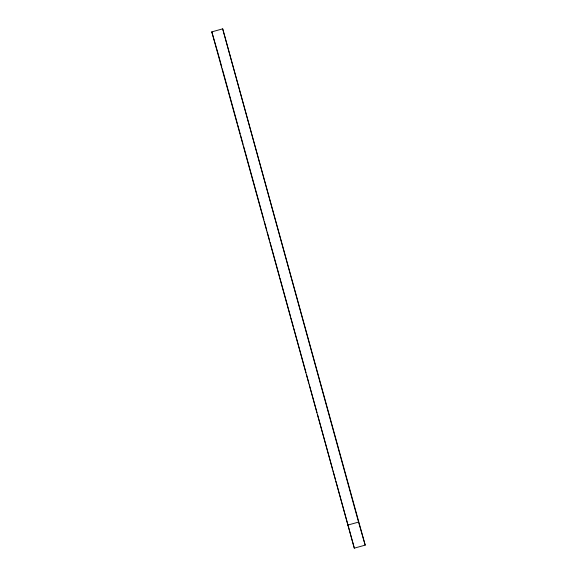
<?xml version="1.0" encoding="UTF-8"?>
<svg xmlns="http://www.w3.org/2000/svg" width="577" height="577" viewBox="0 0 577 577"><rect width="100%" height="100%" fill="white"/><g stroke="black" fill="none" stroke-linecap="round" stroke-linejoin="round"><path stroke-width="0.87" d="M211.802 31.872L222.686 28.85L365.198 545.128L354.314 548.15L211.802 31.872L218.452 54.902M347.664 525.12L358.548 522.098L365.198 545.128M222.686 28.85L358.548 522.098M218.69 55.767L221.799 67.062M222.275 68.793L237.349 123.507M237.825 125.238L240.22 133.929M240.696 135.66L243.09 144.344M243.566 146.082L263.898 219.895M264.374 221.633L266.769 230.317M267.245 232.055L269.639 240.739M270.115 242.477L279.441 276.34M279.924 278.078L290.447 316.29M290.923 318.028L293.318 326.712M293.794 328.443L305.998 372.735M306.474 374.473L308.868 383.157M309.344 384.895L316.997 412.678M317.48 414.416L332.547 469.123M333.023 470.861L335.417 479.545M335.893 481.283L354.314 548.15"/></g></svg>
